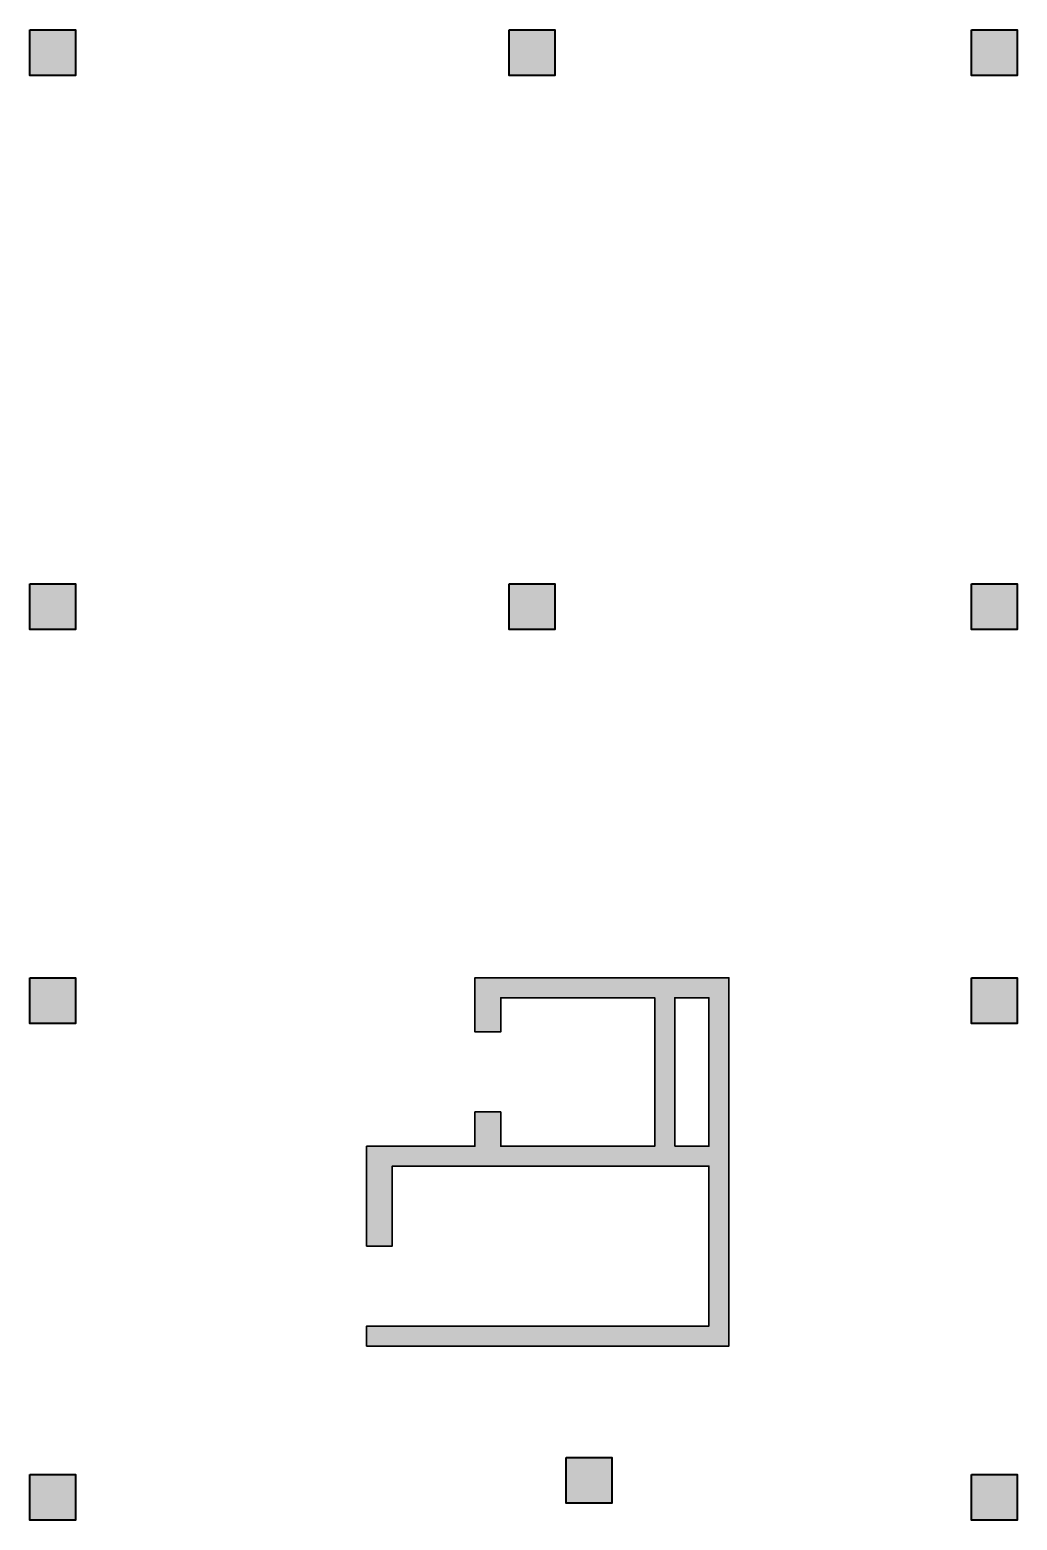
# Model space of a CAD drawing. Header units: millimetres. Extents: x -2800 to 233965, y -10798 to 95800.
# Drawn here: x 113800 to 131100, y 55600 to 81700 of the extents above; entities that cross this region are included whole.
import ezdxf

# ---------------------------------------------------------------- set-up
doc = ezdxf.new("R2010")
doc.units = ezdxf.units.MM
for name, color, linetype, lineweight in [('NDC_S-COLUMN', 4, 'Continuous', 40), ('NDC_S_HATCH COLUMN AND WALL', 251, 'Continuous', 13), ('PD_B1F_Col|PD_B1F_Col|NDC_S_HATCH COLUMN AND WALL', 251, 'Continuous', 13), ('PD_B1F_Col|PD_B1F_Col|POD_Core wall_12(B3-B1)$0$NDC_S_WALL', 6, 'Continuous', 35), ('POD_Core wall_12.1(1F)$0$NDC_S_WALL', 6, 'Continuous', 35)]:
    doc.layers.add(name, color=color, linetype=linetype, lineweight=lineweight)

# ---------------------------------------------------------------- blocks, each defined once
blk = doc.blocks.new('cot')
at = {"layer": 'NDC_S_HATCH COLUMN AND WALL', "ltscale": 0.005}
h = blk.add_hatch(color=256, dxfattribs=at)
h.dxf.hatch_style = 1
h.paths.add_polyline_path([(-0.5000000004942454, 0.4999999990697175), (0.4999999995057546, 0.4999999990692841), (0.4999999994759795, -0.5000000009307168), (-0.5000000005240205, -0.5000000009302834)])
at = {"layer": 'NDC_S-COLUMN', "ltscale": 0.005}
blk.add_lwpolyline([(-0.5000000004942454, 0.4999999990697175), (0.4999999995057546, 0.4999999990692841), (0.4999999994759795, -0.5000000009307168), (-0.5000000005240205, -0.5000000009302834)], close=True, dxfattribs=at)
blk = doc.blocks.new('A$Cd07de46f')
at = {"layer": 'PD_B1F_Col|PD_B1F_Col|NDC_S_HATCH COLUMN AND WALL', "ltscale": 0.005}
h = blk.add_hatch(color=256, dxfattribs=at)
h.dxf.hatch_style = 1
h.paths.add_polyline_path([(2150.000000000437, -349.9999998532585), (2150.000000000466, -2949.999999853258), (-549.9999999995343, -2949.9999998532), (-549.9999999995343, -2349.999999853258), (-999.9999999995343, -2349.999999853258), (-999.9999999995343, -2949.9999998532), (-2899.999999999563, -2949.999999853258), (-2899.999999999563, -4699.999999853258), (-2449.999999999563, -4699.999999853258), (-2449.999999999563, -3299.999999853258), (3100.000000000437, -3299.999999853258), (3100.000000000437, -6099.999999853258), (-2899.999999999563, -6099.999999853258), (-2899.999999999563, -6449.999999853258), (3450.000000000437, -6449.999999853258), (3450.000000000437, 1.467415131628513e-07), (-999.9999999995639, 1.467997208237648e-07), (-999.9999999995634, -949.9999998532585), (-549.9999999995634, -949.9999998532585), (-549.9999999995634, -349.9999998532585)])
h.paths.add_polyline_path([(2500.000000000437, -349.9999998532585), (3100.000000000437, -349.9999998532585), (3100.000000000437, -2949.999999853258), (2499.999999999738, -2949.999999853258)], flags=16)
at = {"layer": 'PD_B1F_Col|PD_B1F_Col|POD_Core wall_12(B3-B1)$0$NDC_S_WALL', "ltscale": 200}
blk.add_lwpolyline([(-2899.999999999563, -6449.999999853258), (3450.000000000437, -6449.999999853258), (3450.000000000437, 1.467415131628513e-07), (-999.9999999995634, 1.467997208237648e-07), (-999.9999999995634, -949.9999998532585), (-549.9999999995634, -949.9999998532585), (-549.9999999995634, -349.9999998532585), (2150.000000000437, -349.9999998532585), (2150.000000000466, -2949.999999853258), (-549.9999999995343, -2949.9999998532), (-549.9999999995343, -2349.999999853258), (-999.9999999995343, -2349.999999853258), (-999.9999999995343, -2949.9999998532), (-2899.999999999563, -2949.999999853258), (-2899.999999999563, -4699.999999853258), (-2449.999999999563, -4699.999999853258), (-2449.999999999563, -3299.999999853258), (3100.000000000437, -3299.999999853258), (3100.000000000437, -6099.999999853258), (-2899.999999999563, -6099.999999853258)], close=True, dxfattribs=at)
blk.add_lwpolyline([(2499.999999999738, -2949.999999833875), (2500.000000000437, -349.9999998532585), (3100.000000000437, -349.9999998532585), (3100.000000000437, -2949.999999853258), (2500.000000000437, -2949.999999853258)], dxfattribs=at)

msp = doc.modelspace()

# ---------------------------------------------------------------- block references
at = {"layer": 'NDC_S_HATCH COLUMN AND WALL', "ltscale": 200, "xscale": 800, "yscale": 800}
for p in [(114200.0000003916, 81299.9999998942), (122600.0000004028, 81299.99999989572), (130700.0000003929, 81299.99999989524), (114200.0000003952, 71600.0000007433), (122600.0000004052, 71600.00000074354), (130700.0000003953, 71600.00000074423), (114200.0000003952, 64700.0000007433), (130700.0016721906, 64700.00000074555), (123600.0000004012, 56299.99915585297), (114200.0000004098, 56000.00000068184), (130700.0000003978, 56000.00000074555)]:
    msp.add_blockref('cot', p, dxfattribs=at)
at = {"layer": 'POD_Core wall_12.1(1F)$0$NDC_S_WALL', "ltscale": 200}
msp.add_blockref('A$Cd07de46f', (122600.0000000023, 65100.00000000009), dxfattribs=at)

doc.saveas('drawing.dxf')
